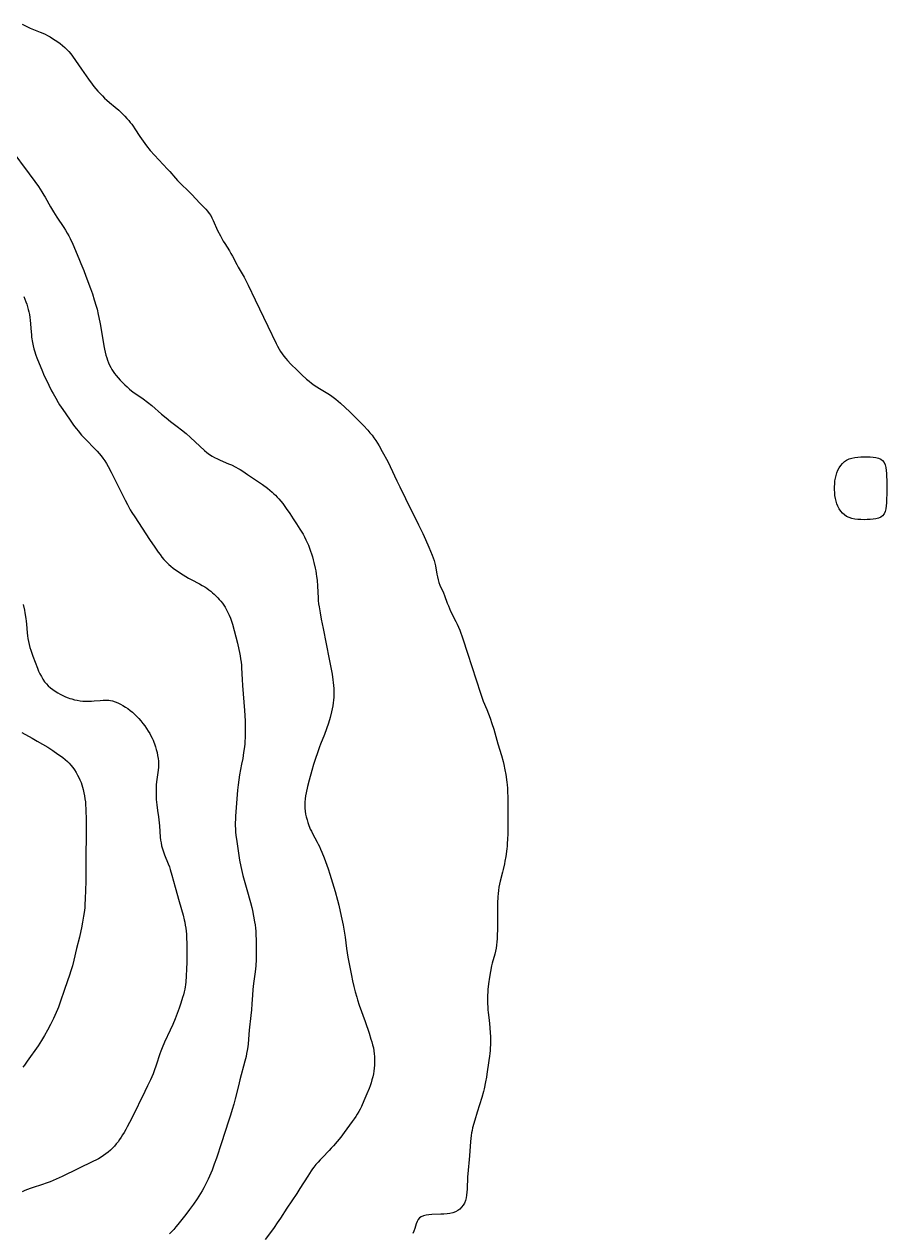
# Model space of a CAD drawing. Header units: metres. Extents: x 560466 to 562017, y 8123360 to 8125060.
# Drawn here: x 561490 to 562017, y 8123936 to 8124675 of the extents above; entities that cross this region are included whole.
import ezdxf

# ---------------------------------------------------------------- set-up
doc = ezdxf.new("R2010")
doc.units = ezdxf.units.M
doc.header["$MEASUREMENT"] = 0
doc.layers.add('Unknown_Line_Type', color=7, linetype='Continuous')

msp = doc.modelspace()

# ---------------------------------------------------------------- linework, layer by layer
at = {"layer": 'Unknown_Line_Type', "color": 18, "true_color": 0x000000}
for points in [[(561488.35, 8124674.86, 4100), (561490, 8124673.99, 4100), (561491.67, 8124673.18, 4100), (561493.2, 8124672.5, 4100), (561499.4, 8124670, 4100), (561500.94, 8124669.34, 4100), (561502.34, 8124668.69, 4100), (561503.71, 8124667.99, 4100), (561505.34, 8124667.1, 4100), (561506.94, 8124666.15, 4100), (561508.51, 8124665.15, 4100), (561510.04, 8124664.11, 4100), (561511.53, 8124663.02, 4100), (561512.98, 8124661.88, 4100), (561514.37, 8124660.68, 4100), (561515.68, 8124659.4, 4100), (561516.87, 8124658.07, 4100), (561517.99, 8124656.67, 4100), (561519.07, 8124655.22, 4100), (561524.6, 8124647.46, 4100), (561528.88, 8124641.29, 4100), (561531.07, 8124638.25, 4100), (561532.2, 8124636.76, 4100), (561533.37, 8124635.31, 4100), (561534.65, 8124633.84, 4100), (561535.98, 8124632.41, 4100), (561537.34, 8124631.01, 4100), (561538.74, 8124629.65, 4100), (561540.17, 8124628.33, 4100), (561541.64, 8124627.05, 4100), (561545.15, 8124624.16, 4100), (561547.37, 8124622.23, 4100), (561548.66, 8124621.04, 4100), (561549.92, 8124619.82, 4100), (561551.15, 8124618.57, 4100), (561552.34, 8124617.29, 4100), (561553.49, 8124615.97, 4100), (561554.42, 8124614.83, 4100), (561555.32, 8124613.67, 4100), (561556.18, 8124612.48, 4100), (561557.21, 8124610.95, 4100), (561560.18, 8124606.26, 4100), (561561.2, 8124604.72, 4100), (561562.21, 8124603.26, 4100), (561563.25, 8124601.84, 4100), (561564.33, 8124600.43, 4100), (561566.58, 8124597.69, 4100), (561569.19, 8124594.78, 4100), (561574.58, 8124589.08, 4100), (561577.24, 8124586.21, 4100), (561578.54, 8124584.75, 4100), (561582.02, 8124580.68, 4100), (561583.21, 8124579.35, 4100), (561584.42, 8124578.06, 4100), (561585.69, 8124576.83, 4100), (561589.61, 8124573.24, 4100), (561590.88, 8124572.01, 4100), (561592.11, 8124570.74, 4100), (561596.88, 8124565.54, 4100), (561600.52, 8124561.81, 4100), (561601.65, 8124560.52, 4100), (561602.69, 8124559.17, 4100), (561603.55, 8124557.83, 4100), (561604.32, 8124556.42, 4100), (561605.04, 8124554.96, 4100), (561607.81, 8124548.78, 4100), (561609.45, 8124545.47, 4100), (561610.32, 8124543.84, 4100), (561611.23, 8124542.24, 4100), (561612.14, 8124540.73, 4100), (561614.95, 8124536.24, 4100), (561615.86, 8124534.73, 4100), (561616.79, 8124533.07, 4100), (561619.45, 8124528.01, 4100), (561620.37, 8124526.33, 4100), (561623.95, 8124520.22, 4100), (561624.82, 8124518.68, 4100), (561625.7, 8124516.99, 4100), (561626.55, 8124515.27, 4100), (561630.7, 8124506.46, 4100), (561638.56, 8124490.29, 4100), (561643.57, 8124479.68, 4100), (561644.44, 8124477.98, 4100), (561645.37, 8124476.32, 4100), (561646.3, 8124474.82, 4100), (561647.29, 8124473.37, 4100), (561648.34, 8124471.95, 4100), (561649.44, 8124470.57, 4100), (561650.59, 8124469.23, 4100), (561652.63, 8124467.1, 4100), (561656.48, 8124463.33, 4100), (561659.31, 8124460.63, 4100), (561662.2, 8124457.99, 4100), (561663.68, 8124456.72, 4100), (561665.18, 8124455.49, 4100), (561666.73, 8124454.32, 4100), (561668.37, 8124453.2, 4100), (561670.04, 8124452.15, 4100), (561675.13, 8124449.09, 4100), (561676.8, 8124448.03, 4100), (561678.43, 8124446.92, 4100), (561679.97, 8124445.74, 4100), (561681.48, 8124444.51, 4100), (561682.95, 8124443.23, 4100), (561685.82, 8124440.58, 4100), (561688.65, 8124437.85, 4100), (561692.83, 8124433.71, 4100), (561696.96, 8124429.5, 4100), (561699.63, 8124426.65, 4100), (561700.92, 8124425.18, 4100), (561702.17, 8124423.69, 4100), (561703.34, 8124422.14, 4100), (561704.46, 8124420.52, 4100), (561705.51, 8124418.84, 4100), (561706.51, 8124417.13, 4100), (561708.44, 8124413.66, 4100), (561711.76, 8124407.57, 4100), (561713.31, 8124404.55, 4100), (561717.37, 8124395.78, 4100), (561719.1, 8124392.18, 4100), (561722.62, 8124385.01, 4100), (561730.65, 8124368.93, 4100), (561733.25, 8124363.54, 4100), (561734.88, 8124359.93, 4100), (561736.85, 8124355.24, 4100), (561738.98, 8124350.41, 4100), (561739.62, 8124348.79, 4100), (561740.16, 8124347.15, 4100), (561740.59, 8124345.49, 4100), (561740.93, 8124343.8, 4100), (561741.78, 8124338.7, 4100), (561742.12, 8124337.02, 4100), (561742.54, 8124335.35, 4100), (561743.08, 8124333.71, 4100), (561743.71, 8124332.09, 4100), (561745.77, 8124327.24, 4100), (561746.39, 8124325.67, 4100), (561748.18, 8124320.92, 4100), (561748.81, 8124319.35, 4100), (561749.47, 8124317.79, 4100), (561750.23, 8124316.18, 4100), (561753.46, 8124309.81, 4100), (561754.26, 8124308.08, 4100), (561755.03, 8124306.33, 4100), (561755.75, 8124304.56, 4100), (561756.43, 8124302.77, 4100), (561757.07, 8124300.97, 4100), (561757.63, 8124299.26, 4100), (561760.45, 8124290.38, 4100), (561768.37, 8124266.09, 4100), (561769.51, 8124262.93, 4100), (561770.19, 8124261.2, 4100), (561772.32, 8124256.05, 4100), (561773.38, 8124253.39, 4100), (561774.34, 8124250.78, 4100), (561775.49, 8124247.42, 4100), (561776.57, 8124243.91, 4100), (561779.09, 8124235.07, 4100), (561781.25, 8124227.86, 4100), (561782.26, 8124224.25, 4100), (561782.72, 8124222.43, 4100), (561783.41, 8124219.14, 4100), (561783.89, 8124216.26, 4100), (561784.55, 8124211.65, 4100), (561784.74, 8124209.96, 4100), (561784.9, 8124208, 4100), (561785.01, 8124206.04, 4100), (561785.14, 8124202.11, 4100), (561785.19, 8124196.19, 4100), (561785.19, 8124186.31, 4100), (561785.11, 8124180.4, 4100), (561784.98, 8124176.46, 4100), (561784.87, 8124174.5, 4100), (561784.7, 8124172.55, 4100), (561784.51, 8124170.85, 4100), (561783.87, 8124166.24, 4100), (561783.4, 8124163.31, 4100), (561783.09, 8124161.61, 4100), (561782.39, 8124158.23, 4100), (561781.98, 8124156.55, 4100), (561780.5, 8124151.04, 4100), (561780.04, 8124149.2, 4100), (561779.66, 8124147.34, 4100), (561779.37, 8124145.42, 4100), (561779.17, 8124143.49, 4100), (561779.03, 8124141.54, 4100), (561778.89, 8124137.62, 4100), (561778.84, 8124133.68, 4100), (561778.83, 8124121.85, 4100), (561778.74, 8124117.92, 4100), (561778.65, 8124115.96, 4100), (561778.51, 8124114.01, 4100), (561778.31, 8124112.08, 4100), (561778.02, 8124110.16, 4100), (561777.64, 8124108.3, 4100), (561777.18, 8124106.46, 4100), (561775.69, 8124100.95, 4100), (561775.29, 8124099.27, 4100), (561774.58, 8124095.89, 4100), (561773.99, 8124092.49, 4100), (561773.4, 8124088.34, 4100), (561773, 8124084.95, 4100), (561772.87, 8124083.19, 4100), (561772.79, 8124081.42, 4100), (561772.75, 8124079.64, 4100), (561772.8, 8124076.1, 4100), (561772.89, 8124074.32, 4100), (561773.02, 8124072.56, 4100), (561773.2, 8124070.86, 4100), (561773.74, 8124066.23, 4100), (561774.22, 8124061.65, 4100), (561774.46, 8124058.19, 4100), (561774.53, 8124056.42, 4100), (561774.57, 8124052.86, 4100), (561774.54, 8124051.08, 4100), (561774.47, 8124049.3, 4100), (561774.36, 8124047.53, 4100), (561774.2, 8124045.85, 4100), (561774.01, 8124044.18, 4100), (561773.65, 8124041.52, 4100), (561772.38, 8124033.15, 4100), (561772.08, 8124031.31, 4100), (561771.55, 8124028.49, 4100), (561770.62, 8124024.21, 4100), (561770.22, 8124022.57, 4100), (561769.21, 8124018.96, 4100), (561766.41, 8124009.98, 4100), (561764.97, 8124005.14, 4100), (561763.65, 8124000.31, 4100), (561763.3, 8123998.82, 4100), (561762.98, 8123997.32, 4100), (561762.7, 8123995.59, 4100), (561762.49, 8123993.84, 4100), (561762.33, 8123992.08, 4100), (561761.73, 8123983.3, 4100), (561760.7, 8123972.29, 4100), (561760.58, 8123970.41, 4100), (561760.24, 8123962.93, 4100), (561760.11, 8123961.1, 4100), (561759.91, 8123959.3, 4100), (561759.63, 8123957.57, 4100), (561759.21, 8123955.9, 4100), (561758.6, 8123954.35, 4100), (561757.83, 8123953.01, 4100), (561756.87, 8123951.8, 4100), (561755.77, 8123950.72, 4100), (561754.53, 8123949.8, 4100), (561753.16, 8123949.05, 4100), (561751.54, 8123948.47, 4100), (561749.81, 8123948.08, 4100), (561748, 8123947.83, 4100), (561746.15, 8123947.66, 4100), (561744.27, 8123947.56, 4100), (561738.68, 8123947.33, 4100), (561736.91, 8123947.18, 4100), (561735.22, 8123946.95, 4100), (561733.67, 8123946.59, 4100), (561732.28, 8123946.05, 4100), (561731.13, 8123945.28, 4100), (561730.31, 8123944.29, 4100), (561729.68, 8123943.1, 4100), (561729.18, 8123941.75, 4100), (561728.28, 8123938.82, 4100), (561727.79, 8123937.3, 4100), (561727.19, 8123935.81, 4100)], [(561481.34, 8124598.44, 4120), (561492.55, 8124583.46, 4120), (561496.02, 8124578.75, 4120), (561498.28, 8124575.57, 4120), (561500.44, 8124572.33, 4120), (561501.61, 8124570.4, 4120), (561502.4, 8124569.04, 4120), (561505.62, 8124563.25, 4120), (561507.39, 8124560.26, 4120), (561509.5, 8124556.99, 4120), (561513.85, 8124550.54, 4120), (561514.89, 8124548.9, 4120), (561515.87, 8124547.23, 4120), (561516.77, 8124545.55, 4120), (561517.62, 8124543.84, 4120), (561519.23, 8124540.36, 4120), (561523.01, 8124531.67, 4120), (561524.28, 8124528.67, 4120), (561526.02, 8124524.29, 4120), (561527.3, 8124520.95, 4120), (561530.1, 8124513.36, 4120), (561531.26, 8124510.07, 4120), (561532.43, 8124506.43, 4120), (561533.63, 8124502.43, 4120), (561534.07, 8124500.78, 4120), (561534.86, 8124497.44, 4120), (561535.26, 8124495.53, 4120), (561535.97, 8124491.69, 4120), (561537.58, 8124482.05, 4120), (561538.26, 8124478.21, 4120), (561538.64, 8124476.3, 4120), (561539.06, 8124474.41, 4120), (561539.55, 8124472.53, 4120), (561540.01, 8124470.97, 4120), (561540.54, 8124469.43, 4120), (561541.13, 8124467.92, 4120), (561541.78, 8124466.44, 4120), (561542.46, 8124465.1, 4120), (561543.2, 8124463.79, 4120), (561544, 8124462.52, 4120), (561544.83, 8124461.33, 4120), (561545.72, 8124460.18, 4120), (561546.96, 8124458.69, 4120), (561548.27, 8124457.25, 4120), (561549.63, 8124455.85, 4120), (561551.03, 8124454.49, 4120), (561552.47, 8124453.17, 4120), (561553.95, 8124451.89, 4120), (561556.26, 8124450.06, 4120), (561557.74, 8124448.99, 4120), (561562.23, 8124445.85, 4120), (561564.88, 8124443.89, 4120), (561567.53, 8124441.72, 4120), (561573.41, 8124436.54, 4120), (561576.24, 8124434.18, 4120), (561578.97, 8124432.05, 4120), (561583.05, 8124429.01, 4120), (561585.79, 8124426.88, 4120), (561588.51, 8124424.62, 4120), (561591.17, 8124422.28, 4120), (561596.89, 8124416.94, 4120), (561599.79, 8124414.35, 4120), (561601.27, 8124413.11, 4120), (561602.8, 8124411.95, 4120), (561604.39, 8124410.88, 4120), (561605.98, 8124409.97, 4120), (561607.63, 8124409.15, 4120), (561609.31, 8124408.38, 4120), (561614.46, 8124406.2, 4120), (561616.17, 8124405.45, 4120), (561618.94, 8124404.11, 4120), (561620.3, 8124403.38, 4120), (561621.64, 8124402.62, 4120), (561623.15, 8124401.7, 4120), (561626.1, 8124399.74, 4120), (561635.18, 8124393.43, 4120), (561638.2, 8124391.23, 4120), (561639.68, 8124390.08, 4120), (561641.11, 8124388.9, 4120), (561642.2, 8124387.92, 4120), (561643.26, 8124386.91, 4120), (561644.27, 8124385.86, 4120), (561645.25, 8124384.77, 4120), (561646.44, 8124383.33, 4120), (561647.58, 8124381.86, 4120), (561649.78, 8124378.83, 4120), (561651.91, 8124375.73, 4120), (561654.01, 8124372.61, 4120), (561656.07, 8124369.47, 4120), (561658.09, 8124366.3, 4120), (561660.03, 8124363.09, 4120), (561660.93, 8124361.46, 4120), (561661.78, 8124359.8, 4120), (561662.56, 8124358.1, 4120), (561663.28, 8124356.38, 4120), (561663.95, 8124354.63, 4120), (561664.58, 8124352.86, 4120), (561665.17, 8124351.08, 4120), (561665.72, 8124349.29, 4120), (561666.23, 8124347.48, 4120), (561666.66, 8124345.8, 4120), (561667.42, 8124342.4, 4120), (561667.75, 8124340.69, 4120), (561668.04, 8124338.98, 4120), (561668.29, 8124337.25, 4120), (561668.54, 8124334.99, 4120), (561668.79, 8124331.44, 4120), (561669.18, 8124324.33, 4120), (561669.33, 8124322.56, 4120), (561669.54, 8124320.66, 4120), (561669.8, 8124318.78, 4120), (561670.42, 8124315.01, 4120), (561671.11, 8124311.25, 4120), (561672.22, 8124305.62, 4120), (561676.01, 8124286.87, 4120), (561677.75, 8124277.6, 4120), (561678.29, 8124274.16, 4120), (561678.49, 8124272.44, 4120), (561678.64, 8124270.67, 4120), (561678.73, 8124268.9, 4120), (561678.78, 8124267.13, 4120), (561678.77, 8124265.35, 4120), (561678.72, 8124263.58, 4120), (561678.61, 8124261.82, 4120), (561678.43, 8124260.06, 4120), (561678.17, 8124258.25, 4120), (561677.85, 8124256.45, 4120), (561677.47, 8124254.66, 4120), (561676.59, 8124251.1, 4120), (561675.57, 8124247.58, 4120), (561674.43, 8124244.21, 4120), (561673.1, 8124240.65, 4120), (561670.77, 8124234.9, 4120), (561670.09, 8124233.14, 4120), (561668.79, 8124229.61, 4120), (561667.57, 8124226.04, 4120), (561666.42, 8124222.45, 4120), (561665.31, 8124218.64, 4120), (561663.76, 8124212.88, 4120), (561662.8, 8124209.03, 4120), (561661.94, 8124205.18, 4120), (561661.57, 8124203.25, 4120), (561661.27, 8124201.33, 4120), (561661.07, 8124199.41, 4120), (561661, 8124197.48, 4120), (561661.08, 8124195.7, 4120), (561661.29, 8124193.93, 4120), (561661.59, 8124192.15, 4120), (561661.97, 8124190.39, 4120), (561662.42, 8124188.64, 4120), (561662.95, 8124186.9, 4120), (561663.54, 8124185.19, 4120), (561663.98, 8124184.07, 4120), (561664.44, 8124182.97, 4120), (561665.08, 8124181.59, 4120), (561665.76, 8124180.24, 4120), (561668.6, 8124175.04, 4120), (561669.31, 8124173.67, 4120), (561669.98, 8124172.28, 4120), (561670.75, 8124170.57, 4120), (561671.48, 8124168.85, 4120), (561672.85, 8124165.35, 4120), (561675.34, 8124158.61, 4120), (561676.45, 8124155.41, 4120), (561678.09, 8124150.16, 4120), (561679.62, 8124144.86, 4120), (561681.04, 8124139.53, 4120), (561681.8, 8124136.39, 4120), (561683.34, 8124129.65, 4120), (561684.48, 8124124.26, 4120), (561685.12, 8124120.62, 4120), (561685.65, 8124116.93, 4120), (561686.56, 8124110.03, 4120), (561687.44, 8124104.64, 4120), (561688.75, 8124097.48, 4120), (561689.52, 8124093.53, 4120), (561690.25, 8124090.12, 4120), (561691.05, 8124086.72, 4120), (561691.91, 8124083.41, 4120), (561692.84, 8124080.17, 4120), (561693.34, 8124078.56, 4120), (561694.39, 8124075.37, 4120), (561697.95, 8124065.34, 4120), (561700.39, 8124058.21, 4120), (561701.53, 8124054.62, 4120), (561702.06, 8124052.82, 4120), (561702.55, 8124051.01, 4120), (561702.97, 8124049.2, 4120), (561703.31, 8124047.37, 4120), (561703.54, 8124045.63, 4120), (561703.69, 8124043.87, 4120), (561703.76, 8124042.11, 4120), (561703.76, 8124040.35, 4120), (561703.7, 8124038.59, 4120), (561703.56, 8124036.83, 4120), (561703.34, 8124035.09, 4120), (561703, 8124033.26, 4120), (561702.58, 8124031.45, 4120), (561702.09, 8124029.65, 4120), (561701.55, 8124027.86, 4120), (561700.96, 8124026.08, 4120), (561700.33, 8124024.31, 4120), (561699.08, 8124021.11, 4120), (561697.24, 8124016.84, 4120), (561695.67, 8124013.4, 4120), (561694.88, 8124011.82, 4120), (561694.04, 8124010.27, 4120), (561693.16, 8124008.79, 4120), (561692.23, 8124007.34, 4120), (561691.26, 8124005.91, 4120), (561690.12, 8124004.32, 4120), (561685.1, 8123997.51, 4120), (561683, 8123994.75, 4120), (561680.84, 8123992.04, 4120), (561678.59, 8123989.4, 4120), (561677.28, 8123987.95, 4120), (561675.93, 8123986.52, 4120), (561671.82, 8123982.32, 4120), (561670.47, 8123980.89, 4120), (561669.17, 8123979.44, 4120), (561667.9, 8123977.94, 4120), (561666.69, 8123976.4, 4120), (561665.8, 8123975.2, 4120), (561664.94, 8123973.98, 4120), (561662.93, 8123970.92, 4120), (561658.1, 8123963.21, 4120), (561656.12, 8123960.16, 4120), (561650.09, 8123951.32, 4120), (561646.13, 8123945.19, 4120), (561644.18, 8123942.28, 4120), (561642.25, 8123939.54, 4120), (561640.62, 8123937.29, 4120), (561636.75, 8123932.09, 4120)], [(561489.28, 8124508.34, 4140), (561489.93, 8124506.8, 4140), (561490.54, 8124505.25, 4140), (561491.09, 8124503.68, 4140), (561491.59, 8124502.13, 4140), (561492.03, 8124500.56, 4140), (561492.41, 8124498.99, 4140), (561492.73, 8124497.39, 4140), (561492.99, 8124495.65, 4140), (561493.19, 8124493.9, 4140), (561493.74, 8124486.82, 4140), (561493.93, 8124485.06, 4140), (561494.11, 8124483.65, 4140), (561494.67, 8124480.3, 4140), (561495.07, 8124478.36, 4140), (561495.53, 8124476.44, 4140), (561495.88, 8124475.16, 4140), (561496.68, 8124472.62, 4140), (561497.3, 8124470.88, 4140), (561498.66, 8124467.42, 4140), (561500.25, 8124463.57, 4140), (561501.81, 8124460.03, 4140), (561503.12, 8124457.23, 4140), (561504.63, 8124454.15, 4140), (561506.32, 8124450.83, 4140), (561507.19, 8124449.18, 4140), (561508.84, 8124446.22, 4140), (561510.39, 8124443.61, 4140), (561511.2, 8124442.31, 4140), (561513.15, 8124439.32, 4140), (561517.18, 8124433.38, 4140), (561519.25, 8124430.4, 4140), (561520.32, 8124428.93, 4140), (561521.43, 8124427.5, 4140), (561522.48, 8124426.23, 4140), (561524.67, 8124423.77, 4140), (561527.32, 8124420.96, 4140), (561532.8, 8124415.31, 4140), (561534.08, 8124413.92, 4140), (561535.32, 8124412.52, 4140), (561536.52, 8124411.08, 4140), (561537.66, 8124409.59, 4140), (561538.77, 8124407.97, 4140), (561539.81, 8124406.29, 4140), (561540.81, 8124404.58, 4140), (561542.69, 8124401.08, 4140), (561545.39, 8124395.74, 4140), (561551.24, 8124383.92, 4140), (561552.64, 8124381.22, 4140), (561554.43, 8124378.03, 4140), (561555.37, 8124376.46, 4140), (561557.13, 8124373.67, 4140), (561566.25, 8124359.91, 4140), (561569.39, 8124355.23, 4140), (561571.54, 8124352.16, 4140), (561572.65, 8124350.66, 4140), (561573.79, 8124349.18, 4140), (561574.98, 8124347.75, 4140), (561575.95, 8124346.66, 4140), (561576.97, 8124345.61, 4140), (561578.03, 8124344.61, 4140), (561579.12, 8124343.64, 4140), (561580.57, 8124342.47, 4140), (561582.06, 8124341.36, 4140), (561583.59, 8124340.28, 4140), (561585.14, 8124339.24, 4140), (561588.31, 8124337.25, 4140), (561589.93, 8124336.3, 4140), (561591.57, 8124335.39, 4140), (561596.68, 8124332.75, 4140), (561598.35, 8124331.85, 4140), (561599.99, 8124330.89, 4140), (561601.22, 8124330.09, 4140), (561602.41, 8124329.24, 4140), (561603.56, 8124328.33, 4140), (561604.67, 8124327.39, 4140), (561605.74, 8124326.41, 4140), (561607.82, 8124324.36, 4140), (561608.81, 8124323.3, 4140), (561609.76, 8124322.21, 4140), (561610.67, 8124321.06, 4140), (561611.52, 8124319.88, 4140), (561612.31, 8124318.66, 4140), (561613.24, 8124317.01, 4140), (561614.08, 8124315.31, 4140), (561614.85, 8124313.58, 4140), (561615.56, 8124311.81, 4140), (561616.21, 8124310.01, 4140), (561616.82, 8124308.13, 4140), (561617.92, 8124304.32, 4140), (561618.92, 8124300.47, 4140), (561619.86, 8124296.61, 4140), (561620.74, 8124292.74, 4140), (561621.15, 8124290.8, 4140), (561621.53, 8124288.86, 4140), (561621.87, 8124286.92, 4140), (561622.14, 8124284.96, 4140), (561622.33, 8124283.2, 4140), (561622.47, 8124281.43, 4140), (561622.83, 8124274.31, 4140), (561623.04, 8124270.67, 4140), (561624.21, 8124255.45, 4140), (561624.54, 8124249.01, 4140), (561624.63, 8124245.71, 4140), (561624.65, 8124242.14, 4140), (561624.56, 8124238.58, 4140), (561624.48, 8124236.8, 4140), (561624.35, 8124235.03, 4140), (561624.17, 8124233.24, 4140), (561623.7, 8124229.66, 4140), (561623.13, 8124226.09, 4140), (561622.48, 8124222.53, 4140), (561621.22, 8124216.01, 4140), (561620.7, 8124213.01, 4140), (561620.25, 8124209.95, 4140), (561619.89, 8124206.64, 4140), (561618.77, 8124190.74, 4140), (561618.67, 8124188.83, 4140), (561618.6, 8124186.92, 4140), (561618.6, 8124185, 4140), (561618.67, 8124183.08, 4140), (561618.81, 8124181.15, 4140), (561618.99, 8124179.23, 4140), (561619.44, 8124175.38, 4140), (561620.25, 8124169.61, 4140), (561621.2, 8124163.87, 4140), (561621.95, 8124160.06, 4140), (561622.36, 8124158.25, 4140), (561623.27, 8124154.65, 4140), (561625.63, 8124146.04, 4140), (561627.82, 8124138.17, 4140), (561628.65, 8124134.94, 4140), (561629.06, 8124133.2, 4140), (561629.78, 8124129.7, 4140), (561630.41, 8124126.19, 4140), (561630.68, 8124124.43, 4140), (561630.94, 8124122.45, 4140), (561631.12, 8124120.54, 4140), (561631.24, 8124118.64, 4140), (561631.38, 8124114.81, 4140), (561631.43, 8124110.97, 4140), (561631.41, 8124107.12, 4140), (561631.32, 8124103.28, 4140), (561631.12, 8124099.46, 4140), (561630.97, 8124097.55, 4140), (561630.77, 8124095.74, 4140), (561629.77, 8124088.55, 4140), (561629.33, 8124084.95, 4140), (561629.05, 8124081.41, 4140), (561628.75, 8124076.08, 4140), (561628.51, 8124072.53, 4140), (561628.15, 8124068.93, 4140), (561627.09, 8124059.97, 4140), (561626.4, 8124051.78, 4140), (561626.19, 8124049.82, 4140), (561625.87, 8124047.58, 4140), (561625.54, 8124045.75, 4140), (561625.16, 8124043.94, 4140), (561624.48, 8124041.04, 4140), (561621.39, 8124029.61, 4140), (561620.49, 8124026.05, 4140), (561618.54, 8124018.13, 4140), (561617.67, 8124014.88, 4140), (561616.75, 8124011.64, 4140), (561615.69, 8124008.14, 4140), (561614.49, 8124004.37, 4140), (561610.16, 8123991.22, 4140), (561607.03, 8123981.84, 4140), (561605.74, 8123978.11, 4140), (561604.37, 8123974.41, 4140), (561603.63, 8123972.57, 4140), (561602.85, 8123970.75, 4140), (561602.02, 8123968.93, 4140), (561600.26, 8123965.36, 4140), (561599.33, 8123963.6, 4140), (561598.36, 8123961.86, 4140), (561597.35, 8123960.15, 4140), (561596.31, 8123958.5, 4140), (561595.23, 8123956.88, 4140), (561592.99, 8123953.68, 4140), (561590.68, 8123950.53, 4140), (561588.34, 8123947.4, 4140), (561585.98, 8123944.29, 4140), (561583.56, 8123941.25, 4140), (561582.32, 8123939.76, 4140), (561581.04, 8123938.31, 4140), (561579.72, 8123936.91, 4140), (561578.33, 8123935.59, 4140)], [(562014.28, 8124408.1, 4100), (562015.14, 8124406.92, 4100), (562015.73, 8124405.47, 4100), (562016.14, 8124403.84, 4100), (562016.42, 8124402.07, 4100), (562016.6, 8124400.2, 4100), (562016.71, 8124398.27, 4100), (562016.78, 8124396.29, 4100), (562016.83, 8124392.26, 4100), (562016.81, 8124388.22, 4100), (562016.71, 8124384.23, 4100), (562016.6, 8124382.3, 4100), (562016.42, 8124380.43, 4100), (562016.14, 8124378.66, 4100), (562015.73, 8124377.03, 4100), (562015.14, 8124375.58, 4100), (562014.28, 8124374.4, 4100), (562013.13, 8124373.56, 4100), (562011.74, 8124372.96, 4100), (562010.16, 8124372.55, 4100), (562008.46, 8124372.28, 4100), (562006.66, 8124372.12, 4100), (562004.81, 8124372.04, 4100), (562002.92, 8124372.03, 4100), (562001.02, 8124372.08, 4100), (561999.14, 8124372.22, 4100), (561997.29, 8124372.44, 4100), (561995.5, 8124372.79, 4100), (561993.8, 8124373.29, 4100), (561992.23, 8124374.02, 4100), (561990.91, 8124374.94, 4100), (561989.72, 8124376.06, 4100), (561988.66, 8124377.33, 4100), (561987.72, 8124378.73, 4100), (561986.92, 8124380.25, 4100), (561986.29, 8124381.77, 4100), (561985.79, 8124383.37, 4100), (561985.41, 8124385.02, 4100), (561985.13, 8124386.77, 4100), (561984.96, 8124388.55, 4100), (561984.88, 8124390.35, 4100), (561984.88, 8124392.15, 4100), (561984.96, 8124393.95, 4100), (561985.13, 8124395.73, 4100), (561985.41, 8124397.48, 4100), (561985.79, 8124399.13, 4100), (561986.29, 8124400.73, 4100), (561986.92, 8124402.25, 4100), (561987.72, 8124403.77, 4100), (561988.66, 8124405.17, 4100), (561989.72, 8124406.44, 4100), (561990.91, 8124407.56, 4100), (561992.23, 8124408.48, 4100), (561993.8, 8124409.21, 4100), (561995.5, 8124409.71, 4100), (561997.29, 8124410.06, 4100), (561999.14, 8124410.28, 4100), (562001.02, 8124410.42, 4100), (562002.92, 8124410.47, 4100), (562004.81, 8124410.46, 4100), (562006.66, 8124410.38, 4100), (562008.46, 8124410.22, 4100), (562010.16, 8124409.95, 4100), (562011.74, 8124409.54, 4100), (562013.13, 8124408.94, 4100), (562014.28, 8124408.1, 4100)], [(561488.9, 8124320.18, 4160), (561489.66, 8124316.78, 4160), (561490, 8124315.07, 4160), (561490.58, 8124311.64, 4160), (561490.81, 8124309.92, 4160), (561491, 8124308.16, 4160), (561491.45, 8124302.85, 4160), (561491.62, 8124301.1, 4160), (561491.85, 8124299.35, 4160), (561492.15, 8124297.62, 4160), (561492.57, 8124295.8, 4160), (561493.07, 8124294, 4160), (561493.64, 8124292.21, 4160), (561494.87, 8124288.64, 4160), (561496.23, 8124284.86, 4160), (561497.64, 8124281.28, 4160), (561498.39, 8124279.53, 4160), (561499.2, 8124277.8, 4160), (561500.06, 8124276.12, 4160), (561501, 8124274.49, 4160), (561502.04, 8124272.95, 4160), (561503.12, 8124271.63, 4160), (561504.31, 8124270.41, 4160), (561505.64, 8124269.24, 4160), (561507.05, 8124268.16, 4160), (561508.52, 8124267.15, 4160), (561510.03, 8124266.2, 4160), (561511.59, 8124265.31, 4160), (561513.19, 8124264.49, 4160), (561514.82, 8124263.75, 4160), (561516.48, 8124263.1, 4160), (561517.55, 8124262.76, 4160), (561518.63, 8124262.45, 4160), (561520.3, 8124262.03, 4160), (561521.98, 8124261.68, 4160), (561523.68, 8124261.4, 4160), (561525.38, 8124261.19, 4160), (561527.09, 8124261.06, 4160), (561528.8, 8124261.02, 4160), (561530.61, 8124261.09, 4160), (561532.41, 8124261.24, 4160), (561535.99, 8124261.61, 4160), (561537.76, 8124261.74, 4160), (561539.52, 8124261.79, 4160), (561541.26, 8124261.69, 4160), (561542.39, 8124261.52, 4160), (561543.51, 8124261.27, 4160), (561545.17, 8124260.76, 4160), (561546.79, 8124260.11, 4160), (561548.39, 8124259.34, 4160), (561549.95, 8124258.49, 4160), (561551.48, 8124257.54, 4160), (561552.91, 8124256.55, 4160), (561554.31, 8124255.48, 4160), (561555.67, 8124254.36, 4160), (561556.99, 8124253.19, 4160), (561558.26, 8124251.96, 4160), (561559.62, 8124250.53, 4160), (561560.91, 8124249.05, 4160), (561562.14, 8124247.51, 4160), (561563.26, 8124246, 4160), (561564.33, 8124244.45, 4160), (561565.35, 8124242.87, 4160), (561566.3, 8124241.26, 4160), (561567.04, 8124239.93, 4160), (561567.72, 8124238.57, 4160), (561568.36, 8124237.2, 4160), (561568.82, 8124236.08, 4160), (561569.24, 8124234.96, 4160), (561569.81, 8124233.23, 4160), (561570.31, 8124231.48, 4160), (561570.74, 8124229.71, 4160), (561571.1, 8124227.94, 4160), (561571.38, 8124226.15, 4160), (561571.57, 8124224.36, 4160), (561571.64, 8124222.57, 4160), (561571.58, 8124220.78, 4160), (561571.42, 8124218.99, 4160), (561570.46, 8124211.78, 4160), (561570.29, 8124209.97, 4160), (561570.19, 8124208.2, 4160), (561570.15, 8124206.42, 4160), (561570.16, 8124204.65, 4160), (561570.21, 8124202.88, 4160), (561570.3, 8124201.1, 4160), (561570.62, 8124197.66, 4160), (561571.05, 8124194.22, 4160), (561571.55, 8124190.51, 4160), (561571.99, 8124186.81, 4160), (561572.17, 8124184.97, 4160), (561572.75, 8124177.91, 4160), (561572.95, 8124176.17, 4160), (561573.21, 8124174.44, 4160), (561573.56, 8124172.74, 4160), (561574.08, 8124170.86, 4160), (561574.7, 8124169.01, 4160), (561575.4, 8124167.17, 4160), (561577.6, 8124161.67, 4160), (561578.29, 8124159.81, 4160), (561578.84, 8124158.17, 4160), (561579.86, 8124154.85, 4160), (561581.93, 8124147.48, 4160), (561584.35, 8124138.61, 4160), (561586.64, 8124130.4, 4160), (561587.35, 8124127.51, 4160), (561587.67, 8124126.06, 4160), (561588.03, 8124124.24, 4160), (561588.32, 8124122.42, 4160), (561588.55, 8124120.53, 4160), (561588.71, 8124118.62, 4160), (561588.82, 8124116.71, 4160), (561588.94, 8124112.88, 4160), (561588.99, 8124107.11, 4160), (561588.95, 8124101.34, 4160), (561588.86, 8124097.5, 4160), (561588.64, 8124092.99, 4160), (561588.37, 8124089.55, 4160), (561588.17, 8124087.84, 4160), (561587.96, 8124086.47, 4160), (561587.7, 8124085.11, 4160), (561587.3, 8124083.4, 4160), (561586.85, 8124081.69, 4160), (561586.34, 8124080, 4160), (561585.26, 8124076.62, 4160), (561584.21, 8124073.45, 4160), (561583.1, 8124070.3, 4160), (561581.82, 8124066.98, 4160), (561580.34, 8124063.49, 4160), (561578.79, 8124060.04, 4160), (561575.42, 8124052.81, 4160), (561573.83, 8124049.16, 4160), (561573.1, 8124047.31, 4160), (561572.48, 8124045.59, 4160), (561570.23, 8124038.62, 4160), (561569.03, 8124035.16, 4160), (561568.3, 8124033.31, 4160), (561566.71, 8124029.67, 4160), (561565.02, 8124026.06, 4160), (561563.28, 8124022.47, 4160), (561555.29, 8124006.34, 4160), (561552.55, 8124001, 4160), (561551.6, 8123999.24, 4160), (561550.62, 8123997.51, 4160), (561549.74, 8123996.06, 4160), (561548.83, 8123994.63, 4160), (561547.89, 8123993.23, 4160), (561546.9, 8123991.87, 4160), (561545.81, 8123990.49, 4160), (561544.68, 8123989.16, 4160), (561543.49, 8123987.88, 4160), (561542.25, 8123986.66, 4160), (561540.94, 8123985.51, 4160), (561539.52, 8123984.41, 4160), (561538.04, 8123983.38, 4160), (561536.51, 8123982.41, 4160), (561534.95, 8123981.5, 4160), (561533.35, 8123980.63, 4160), (561531.91, 8123979.9, 4160), (561512.79, 8123970.7, 4160), (561509.17, 8123969.03, 4160), (561507.35, 8123968.22, 4160), (561505.51, 8123967.45, 4160), (561503.66, 8123966.74, 4160), (561500.19, 8123965.55, 4160), (561494.95, 8123963.89, 4160), (561493.22, 8123963.31, 4160), (561491.5, 8123962.68, 4160), (561489.9, 8123962.02, 4160), (561488.32, 8123961.32, 4160)], [(561488.11, 8124241.95, 4180), (561494.42, 8124238.5, 4180), (561497.57, 8124236.73, 4180), (561500.68, 8124234.9, 4180), (561503.91, 8124232.92, 4180), (561507.08, 8124230.9, 4180), (561510.2, 8124228.8, 4180), (561511.72, 8124227.71, 4180), (561513.21, 8124226.59, 4180), (561514.66, 8124225.43, 4180), (561516.04, 8124224.2, 4180), (561517.07, 8124223.18, 4180), (561518.04, 8124222.1, 4180), (561519.22, 8124220.62, 4180), (561520.31, 8124219.07, 4180), (561521.32, 8124217.47, 4180), (561522.21, 8124215.91, 4180), (561522.96, 8124214.45, 4180), (561523.66, 8124212.97, 4180), (561524.29, 8124211.45, 4180), (561524.85, 8124209.91, 4180), (561525.29, 8124208.49, 4180), (561525.67, 8124207.05, 4180), (561526.08, 8124205.19, 4180), (561526.42, 8124203.3, 4180), (561526.7, 8124201.4, 4180), (561526.93, 8124199.5, 4180), (561527.11, 8124197.55, 4180), (561527.24, 8124195.58, 4180), (561527.32, 8124193.61, 4180), (561527.39, 8124189.65, 4180), (561527.4, 8124183.72, 4180), (561527.3, 8124161.98, 4180), (561527.18, 8124151, 4180), (561527.06, 8124145.57, 4180), (561526.89, 8124140.38, 4180), (561526.69, 8124136.94, 4180), (561526.53, 8124135.02, 4180), (561526.33, 8124133.22, 4180), (561525.84, 8124129.64, 4180), (561525.25, 8124126.08, 4180), (561524.57, 8124122.53, 4180), (561524.17, 8124120.66, 4180), (561523.32, 8124116.94, 4180), (561521.59, 8124109.94, 4180), (561519.92, 8124102.86, 4180), (561519.03, 8124099.34, 4180), (561518.54, 8124097.59, 4180), (561517.96, 8124095.68, 4180), (561517.46, 8124094.18, 4180), (561514.16, 8124084.89, 4180), (561511.59, 8124077.1, 4180), (561510.48, 8124074.07, 4180), (561509.88, 8124072.58, 4180), (561509.1, 8124070.75, 4180), (561508.28, 8124068.93, 4180), (561507.43, 8124067.12, 4180), (561505.66, 8124063.55, 4180), (561503.81, 8124060.02, 4180), (561502.01, 8124056.83, 4180), (561500.12, 8124053.69, 4180), (561499.13, 8124052.16, 4180), (561498.03, 8124050.52, 4180), (561491.47, 8124041.16, 4180), (561489.68, 8124038.71, 4180), (561488.75, 8124037.52, 4180)]]:
    msp.add_polyline3d(points, dxfattribs=at)

doc.saveas('drawing.dxf')
